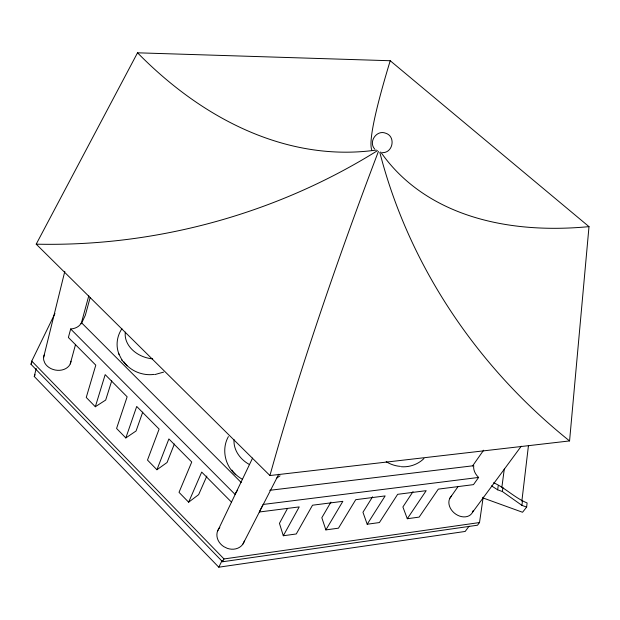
<?xml version="1.0" encoding="UTF-8"?>
<svg xmlns="http://www.w3.org/2000/svg" width="620" height="620" viewBox="0 0 620 620"><rect width="100%" height="100%" fill="white"/><g stroke="black" fill="none" stroke-linecap="round" stroke-linejoin="round"><path stroke-width="0.93" d="M569.563 440.929L589 226.641L390.22 60.737L137.524 52.809L36.208 244.164L269.933 475.54L569.563 440.929A513.414 457.599 36.6 0 1 379.828 152.442M482.732 497.845L522.544 512.267L526.636 507.09L527.109 502.952C514.98 498.054 505.595 488.079 493.629 482.74M521.862 501.161L528.472 445.439M526.636 507.09L521.939 505.385L522.428 501.247M501.867 487.274L504.293 469.069M521.939 505.385L502.401 491.536L502.944 487.413M502.401 491.536L497.659 489.815L498.224 485.693M54.955 313.511L31.759 361.08L31 364.289L222.596 561.759L477.516 525.21L479.516 522.552L483.182 497.178M469.092 526.194L465.178 531.448L218.783 567.192L34.263 376.487L36.224 368.358M43.625 357.353L64.813 271.343M241.211 482.523L81.453 322.687L79.809 325.097A14.345 10.982 12.1 0 1 70.68 328.964L68.378 337.481L95.79 365.157L86.25 397.451L95.333 406.736L105.687 400.055L111.74 380.804M70.246 363.948L75.578 344.333M81.166 323.787L88.792 295.771M90.117 297.747L85.343 315.2L81.383 323.717M95.333 406.736L105.175 374.635L127.139 396.8L116.575 428.466L125.829 437.937L136.075 430.978L142.747 412.099M125.829 437.937L136.71 406.464L159.115 429.087L147.49 460.087L156.93 469.743L167.059 462.497L174.367 444.013M156.93 469.743L168.88 438.945L191.743 462.024L179.017 492.334L188.643 502.185L198.648 494.636L206.855 476.036M228.4 436.589C221.332 449.012 224.928 465.604 235.67 474.773M188.643 502.185L201.709 472.084L231.485 502.138M34.263 376.487L35.092 374.751M217.388 531.588L252.58 458.087M31 364.289L31.845 362.553M218.783 567.192L222.185 560.387M222.596 561.759L223.998 558.953L479.516 522.552M259.672 511.175L263.12 504.455L478.632 477.439A13.88 10.377 37.2 0 1 473.734 465.697L269.723 490.311M242.955 544.027L278.76 474.238M121.923 328.747C116.8 336.164 115.552 346.2 119.133 354.501M287.525 508.408L279.45 523.35L283.301 535.75L296.275 533.967L312.519 505.207L342.852 501.324L325.872 529.906L338.458 528.178L355.74 499.681L385.152 495.923L367.187 524.233L362.956 512.267L372.581 496.791M283.301 535.75L299.228 506.904L259.238 512.011M330.917 502.107L321.827 517.723L325.872 529.906M413.013 491.637L402.892 506.966L407.293 518.731L419.159 517.103L438.309 489.126L473.479 484.631L478.632 477.439M407.293 518.731L426.18 490.676L397.653 494.318L379.401 522.559L367.187 524.233M449.857 498.24L458.164 486.429M472.556 465.953L483.623 450.205M472.533 512.29L521.257 446.199M423.971 458.521C418.004 464.403 409.611 467.348 401.287 466.728M276.311 478.384L280.031 475.827M451.5 496.116L451.515 496.108A13.392 10.308 38.1 0 0 455.878 514.22A13.392 10.308 38.1 0 0 473.176 510.578M163.61 372.116L154.845 374.581M382.431 152.636C393.111 152.977 395.978 136.307 385.702 133.23C376.712 129.487 368.172 141.794 374.658 149.009M491.521 485.879L497.659 489.815M70.626 328.964L235.151 494.489A14.896 12.524 26.9 0 1 237.631 490.273M31.759 361.08L223.998 558.953M118.536 353.322L122.202 360.507L127.015 365.87M121.722 359.546L122.202 360.507M70.99 361.204A13.826 10.881 11 0 1 59.722 370.31A13.826 10.881 11 0 1 44.834 363.049L43.764 360.228A13.826 10.881 11 0 1 44.423 354.617M244.319 541.105A14.33 12.361 27.1 0 1 227.23 548.32L223.843 546.669A14.33 12.361 27.1 0 1 219.829 527.426M152.644 358.841A26.924 20.817 17 0 1 125.341 332.126M154.008 374.403A26.544 20.755 16.7 0 1 123.946 361.871M400.435 466.38A26.024 20.072 32.9 0 1 386.206 461.714M242.435 479.307A27.234 22.351 25.7 0 1 231.872 470.053M249.496 464.566A27.636 22.436 25.7 0 1 234.058 439.634M589 226.641A452.174 264.337 -38 0 1 380.703 151.97M371.737 149.885A429.195 30.845 -67.8 0 1 390.22 60.737M376.286 150.048A470.03 316.556 78.7 0 1 137.524 52.809M377.487 150.644A535.913 458.382 -14.9 0 1 36.208 244.164M269.933 475.54A609.832 75.857 -68.6 0 1 378.44 151.388"/></g></svg>
